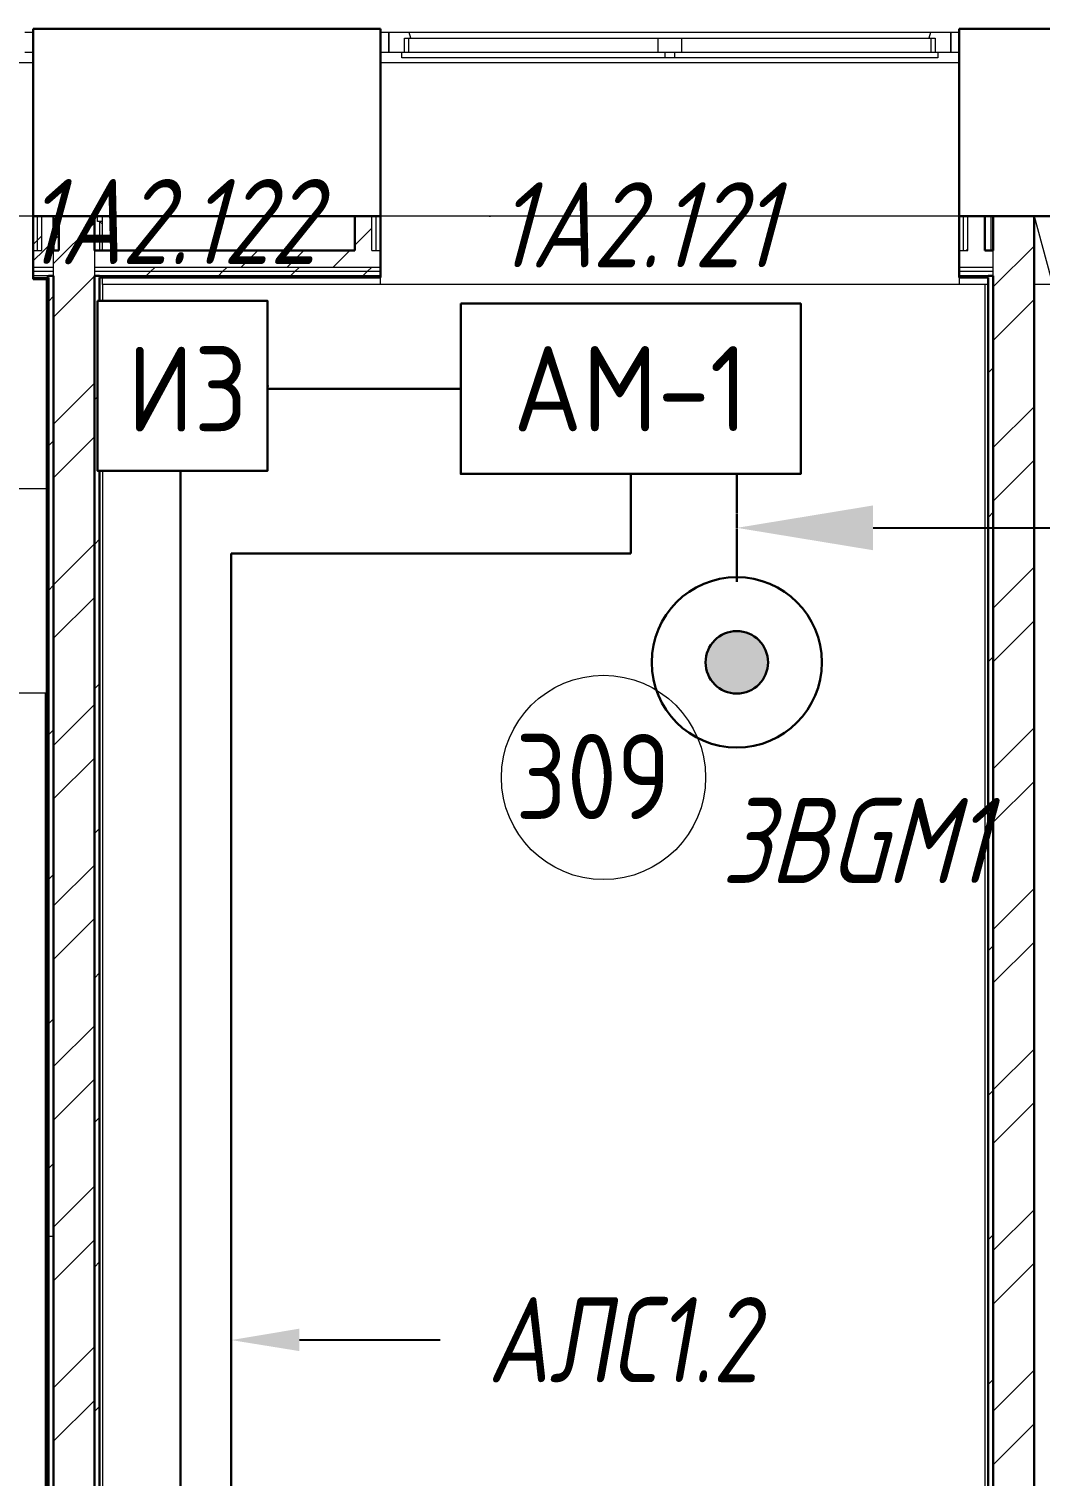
# Model space of a CAD drawing. Header units: millimetres. Extents: x -259793 to 1187961, y -549744 to 43070.
# Drawn here: x 258158 to 261128, y -6662 to -2413 of the extents above; entities that cross this region are included whole.
import ezdxf
from ezdxf import colors
from ezdxf.entities.mleader import LeaderData, LeaderLine
from ezdxf.enums import TextEntityAlignment as Align
from ezdxf.math import Vec2, Vec3

# ---------------------------------------------------------------- set-up
doc = ezdxf.new("R2010")
doc.units = ezdxf.units.MM
doc.linetypes.add('ADSK_Линия сетки', pattern=[25, 20, -2.5, 0, -2.5])
doc.linetypes.add('штриховаяX2', pattern=[1.5, 1, -0.5])
for name, color, linetype, lineweight in [('_ Окна', 7, 'Continuous', 9), ('RC-Выноски', 7, 'Continuous', 0), ('RC-Извещатели_охранные', 5, 'Continuous', 30), ('RC-Линии_связи-Адресные', 5, 'Continuous', 30), ('RC-Прочее_оборудование', 5, 'Continuous', 30), ('лс', 5, 'Continuous', 30), ('Марки помещений', 252, 'Continuous', 20), ('Ограждение', 252, 'Continuous', 9), ('Окна', 252, 'Continuous', 9), ('Оси', 252, 'Continuous', 9), ('Перекрытие', 252, 'Continuous', 18), ('Стены внутренние', 7, 'Continuous', 18), ('Стены наружные', 7, 'Continuous', 18), ('Стены штриховка', 7, 'Continuous', 9)]:
    doc.layers.add(name, color=color, linetype=linetype, lineweight=lineweight)
doc.layers.add('RC-Позиционные_обозначения', color=7, linetype='Continuous')
doc.styles.add('GOST Common_2', font='', dxfattribs={"width": 0.9, "height": 250})
doc.styles.add('ISOCPEUR', font='isocpeur.ttf', dxfattribs={"width": 0.9, "height": 350})
doc.styles.add('RubezhCAD', font='', dxfattribs={"oblique": 10})
doc.styles.get("Standard").update_dxf_attribs({"font": ''})
doc.styles.get('GOST Common_2').set_extended_font_data('GOST type B')
doc.styles.get('RubezhCAD').set_extended_font_data('GOST type A')
doc.styles.get('Standard').set_extended_font_data('GOST type B')

# ---------------------------------------------------------------- blocks, each defined once
blk = doc.blocks.new('RC-UGO-IOTR-01')
at = {"layer": 'RC-Извещатели_охранные'}
h = blk.add_hatch(color=256, dxfattribs=at)
h.dxf.hatch_style = 1
h.paths.add_polyline_path([(0.918, 0), (-0.918, 0, 1)])
h.paths.add_polyline_path([(-0.918, 0), (0.918, 0, 1)])
for radius in [2.5, 0.918]:
    blk.add_circle((0, 0), radius, dxfattribs=at)
blk.add_attdef('PSTN', text='', height=1.5, dxfattribs=at).set_placement((2.5, 2.5), align=Align.BOTTOM_CENTER)
blk = doc.blocks.new('RC-UGO-AM-01')
at = {"layer": 'RC-Прочее_оборудование'}
blk.add_point((0, 0), dxfattribs=at)
blk.add_attdef('PSTN', text='', height=2.5, dxfattribs=at).set_placement((2.323, 2.403), align=Align.BOTTOM_LEFT)
blk.add_wipeout([(4.993, 2.499), (4.993, -2.499), (-4.993, -2.499), (-4.987, 2.499)]).dxf.layer = 'RC-Прочее_оборудование'
blk.add_wipeout([(-4.993, -2.499), (-4.993, 2.499), (4.993, 2.499), (4.993, -2.499)]).dxf.layer = 'RC-Прочее_оборудование'
blk.add_lwpolyline([(-4.993, 2.499), (4.993, 2.499), (4.993, -2.499), (-4.993, -2.499), (-4.993, 2.499)], close=True, dxfattribs=at)
blk.add_lwpolyline([(-4.993, 2.499), (-4.987, 2.499)], dxfattribs=at)
blk.add_lwpolyline([(-4.993, 2.499), (-4.987, 2.499)], dxfattribs=at)
at = {"layer": 'RC-Прочее_оборудование', "ltscale": 100, "style": 'ISOCPEUR', "width": 0.9}
blk.add_text('АМ-1', height=2.5, dxfattribs=at).set_placement((0, 0), align=Align.MIDDLE)
blk = doc.blocks.new('RC-UGO-IZ-01')
at = {"layer": 'RC-Прочее_оборудование'}
blk.add_point((2.5, 0), dxfattribs=at)
blk.add_attdef('PSTN', text='', height=2.5, dxfattribs=at).set_placement((5.664, 2.581), align=Align.BOTTOM_CENTER)
blk.add_wipeout([(2.493, -2.499), (-2.493, -2.499), (-2.493, 2.499), (2.493, 2.499)]).dxf.layer = 'RC-Прочее_оборудование'
blk.add_wipeout([(-2.493, -2.499), (-2.493, 2.499), (2.493, 2.499), (2.493, -2.499)]).dxf.layer = 'RC-Прочее_оборудование'
blk.add_lwpolyline([(-2.493, 2.499), (2.493, 2.499), (2.493, -2.499), (-2.493, -2.499), (-2.493, 2.499)], close=True, dxfattribs=at)
blk.add_lwpolyline([(-2.493, 2.499), (-2.487, 2.499)], dxfattribs=at)
blk.add_lwpolyline([(-2.493, 2.499), (-2.487, 2.499)], dxfattribs=at)
at = {"layer": 'RC-Прочее_оборудование', "ltscale": 100, "style": 'ISOCPEUR', "width": 0.9}
blk.add_text('ИЗ', height=2.5, dxfattribs=at).set_placement((0.145, -0.085), align=Align.MIDDLE)
blk = doc.blocks.new('3 этаж')
at = {"color": 251, "lineweight": 18, "true_color": 0x636466}
for p, q in [((261110.8, -2963.4), (261158.9, -3140.6)), ((261385.8, -3163.4), (261110.8, -3163.4))]:
    blk.add_line(p, q, dxfattribs=at)
at = {"layer": '_ Окна', "color": 251, "true_color": 0x636466}
for p, q in [((258170.8, -2423.4), (258145.8, -2423.4)), ((259215.8, -2423.4), (259190.8, -2423.4)), ((259215.8, -2481.4), (259215.8, -2423.4)), ((260890.8, -2423.4), (260865.8, -2423.4)), ((260865.8, -2423.4), (260865.8, -2481.4)), ((258145.8, -2481.4), (258170.8, -2481.4)), ((259190.8, -2481.4), (259215.8, -2481.4)), ((260865.8, -2481.4), (260890.8, -2481.4))]:
    blk.add_line(p, q, dxfattribs=at)
at = {"layer": '_ Окна', "color": 251, "lineweight": 18, "true_color": 0x636466}
for p, q in [((259275.2, -2423.4), (259215.8, -2423.4)), ((259215.8, -2423.4), (259215.8, -2481.4)), ((259261.8, -2481.4), (259261.8, -2440.4)), ((259261.8, -2440.4), (259273.8, -2440.4)), ((259279.8, -2440.4), (259275.2, -2423.4)), ((260806.3, -2423.4), (260801.8, -2440.4)), ((260865.8, -2423.4), (260806.3, -2423.4)), ((260807.8, -2440.4), (260819.8, -2440.4)), ((260819.8, -2440.4), (260819.8, -2481.4)), ((260865.8, -2481.4), (260865.8, -2423.4)), ((259215.8, -2481.4), (259253.8, -2481.4)), ((260827.8, -2481.4), (260865.8, -2481.4))]:
    blk.add_line(p, q, dxfattribs=at)
at = {"layer": 'Марки помещений', "color": 251, "true_color": 0x636466}
blk.add_circle((259846, -4610.9), 300, dxfattribs=at)
at = {"layer": 'Ограждение', "color": 251, "true_color": 0x636466}
for p, q in [((258170.8, -2513.4), (256420.8, -2513.4)), ((260890.8, -2513.4), (259190.8, -2513.4)), ((258374.3, -3063.4), (258374.3, -2963.4)), ((260890.8, -2963.4), (259190.8, -2963.4)), ((260983.3, -2963.4), (260983.3, -3063.4)), ((258374.3, -2986.9), (258365.8, -2978.4)), ((258365.8, -2978.4), (258365.8, -3063.4)), ((258374.3, -3163.4), (258374.3, -3143.4)), ((259190.8, -3163.4), (259190.8, -3143.4)), ((260890.8, -3143.4), (260890.8, -3163.4)), ((260975.9, -3163.4), (258374.3, -3163.4)), ((258375.8, -9213.3), (258375.8, -3163.4)), ((260890.8, -3163.4), (259190.8, -3163.4)), ((260965.8, -3163.4), (260965.8, -6868.4)), ((258210.8, -3763.4), (250510.8, -3763.4)), ((258210.8, -4363.4), (250510.8, -4363.4)), ((258205.8, -4363.4), (258205.8, -8458.4))]:
    blk.add_line(p, q, dxfattribs=at)
at = {"layer": 'Окна', "color": 251, "true_color": 0x636466}
for p, q in [((259273.8, -2440.4), (260005.8, -2440.4)), ((259273.8, -2481.4), (259273.8, -2440.4)), ((260806.3, -2423.4), (259275.2, -2423.4)), ((260005.8, -2440.4), (260075.8, -2440.4)), ((260005.8, -2440.4), (260005.8, -2481.4)), ((260075.8, -2440.4), (260807.8, -2440.4)), ((260075.8, -2481.4), (260075.8, -2440.4)), ((260807.8, -2440.4), (260807.8, -2481.4)), ((259253.8, -2481.4), (260025.8, -2481.4)), ((259253.8, -2498.4), (259253.8, -2481.4)), ((260025.8, -2498.4), (259253.8, -2498.4)), ((260025.8, -2481.4), (260055.8, -2481.4)), ((260025.8, -2481.4), (260025.8, -2498.4)), ((260055.8, -2498.4), (260025.8, -2498.4)), ((260055.8, -2481.4), (260827.8, -2481.4)), ((260055.8, -2498.4), (260055.8, -2481.4)), ((260827.8, -2498.4), (260055.8, -2498.4)), ((260827.8, -2481.4), (260827.8, -2498.4))]:
    blk.add_line(p, q, dxfattribs=at)
at = {"layer": 'Оси', "color": 251, "linetype": 'ADSK_Линия сетки', "ltscale": 200, "true_color": 0x636466}
blk.add_line((314013.1, -2963.4), (237073.5, -2963.4), dxfattribs=at)
at = {"layer": 'Перекрытие', "color": 251, "true_color": 0x636466}
blk.add_line((261385.8, -3163.4), (261110.8, -3163.4), dxfattribs=at)
at = {"layer": 'Стены внутренние', "color": 251, "lineweight": 30, "true_color": 0x636466}
for p, q in [((259190.8, -2413.4), (258170.8, -2413.4)), ((258170.8, -2413.4), (258170.8, -2963.4)), ((259190.8, -2963.4), (259190.8, -2413.4)), ((262050.8, -2413.4), (260890.8, -2413.4)), ((260890.8, -2413.4), (260890.8, -2963.4)), ((258350.8, -2963.4), (259115.8, -2963.4)), ((260965.8, -2963.4), (260990.8, -2963.4)), ((261110.8, -2963.4), (261385.8, -2963.4))]:
    blk.add_line(p, q, dxfattribs=at)
at = {"layer": 'Стены наружные', "color": 251, "lineweight": 30, "true_color": 0x636466}
for p, q in [((258350.8, -2963.4), (258170.8, -2963.4)), ((258170.8, -2963.4), (258170.8, -3148.4)), ((258230.8, -2963.4), (258230.8, -3063.4)), ((258245.8, -3063.4), (258245.8, -2963.4)), ((258350.8, -3063.4), (258350.8, -2963.4)), ((259115.8, -2963.4), (259115.8, -3063.4)), ((259190.8, -2963.4), (259115.8, -2963.4)), ((259190.8, -3143.4), (259190.8, -2963.4)), ((260890.8, -2963.4), (260890.8, -3143.4)), ((260965.8, -2963.4), (260890.8, -2963.4)), ((260965.8, -3063.4), (260965.8, -2963.4)), ((260990.8, -2963.4), (260990.8, -3063.4)), ((261110.8, -2963.4), (260990.8, -2963.4)), ((261110.8, -6893.4), (261110.8, -2963.4)), ((258230.8, -3063.4), (258245.8, -3063.4)), ((259115.8, -3063.4), (258350.8, -3063.4)), ((260990.8, -3063.4), (260965.8, -3063.4)), ((258210.8, -3143.4), (258215.8, -3143.4)), ((258215.8, -3138.4), (258230.8, -3138.4)), ((258215.8, -8698.4), (258215.8, -3143.4)), ((258230.8, -3138.4), (258230.8, -9358.4)), ((258350.8, -9238.4), (258350.8, -3138.4)), ((258365.8, -3138.4), (258350.8, -3138.4)), ((258365.8, -9223.4), (258365.8, -3143.4)), ((258365.8, -3143.4), (259190.8, -3143.4)), ((260890.8, -3143.4), (260975.8, -3143.4)), ((260990.8, -3138.4), (260975.8, -3138.4)), ((260975.8, -3143.4), (260975.8, -6878.4)), ((260990.8, -3138.4), (260990.8, -6893.4)), ((258170.8, -3148.4), (258210.8, -3148.4)), ((258210.8, -3148.4), (258210.8, -8698.4))]:
    blk.add_line(p, q, dxfattribs=at)
at = {"layer": 'Стены наружные', "color": 251, "true_color": 0x636466}
for p, q in [((258359.3, -2978.4), (258359.3, -2963.4)), ((258374.3, -2978.4), (258359.3, -2978.4))]:
    blk.add_line(p, q, dxfattribs=at)
at = {"layer": 'Стены наружные', "color": 251, "linetype": 'Continuous', "lineweight": 9, "true_color": 0x636466}
for p, q in [((258230.8, -3102.3), (258350.8, -2982.3)), ((259115.8, -3048.2), (259165.8, -2998.2)), ((258170.8, -3046.1), (258183.3, -3033.6)), ((258183.3, -3033.6), (258195.8, -3021.1)), ((258202.2, -3063.4), (258245.8, -3019.9)), ((260990.8, -3171), (261110.8, -3051)), ((258171.1, -3094.6), (258202.2, -3063.4)), ((258780.6, -3113.4), (258830.6, -3063.4)), ((258915.6, -3113.4), (258965.6, -3063.4)), ((259050.5, -3113.4), (259100.5, -3063.4)), ((260911.2, -3063.4), (260915.8, -3058.8)), ((258210.8, -3147.5), (258214.9, -3143.4)), ((258230.8, -3259.4), (258350.8, -3139.4)), ((258502.7, -3138.4), (258515.2, -3125.9)), ((258515.2, -3125.9), (258527.7, -3113.4)), ((258709.8, -3143.4), (258714.8, -3138.4)), ((258714.8, -3138.4), (258727.3, -3125.9)), ((258727.3, -3125.9), (258739.8, -3113.4)), ((258927, -3138.4), (258939.5, -3125.9)), ((258939.5, -3125.9), (258952, -3113.4)), ((259134.1, -3143.4), (259139.1, -3138.4)), ((259139.1, -3138.4), (259151.6, -3125.9)), ((259151.6, -3125.9), (259164.1, -3113.4)), ((258209.9, -3148.4), (258210.8, -3147.5)), ((258210.8, -3218.2), (258215.8, -3213.2)), ((258215.8, -3213.2), (258230.8, -3198.2)), ((260990.8, -3328.2), (261110.8, -3208.2)), ((258210.8, -3289), (258215.8, -3284)), ((258210.8, -3359.7), (258215.8, -3354.7)), ((258210.8, -3430.4), (258215.8, -3425.4)), ((260975.8, -3423.1), (260990.8, -3408.1)), ((258230.8, -3573.7), (258350.8, -3453.7)), ((258210.8, -3501.1), (258215.8, -3496.1)), ((258350.8, -3502.5), (258365.8, -3487.5)), ((260990.8, -3642.5), (261110.8, -3522.5)), ((258210.8, -3571.8), (258215.8, -3566.8)), ((258230.8, -3730.9), (258350.8, -3610.9)), ((258210.8, -3642.5), (258215.8, -3637.5)), ((258215.8, -3637.5), (258230.8, -3622.5)), ((260990.8, -3799.6), (261110.8, -3679.6)), ((258210.8, -3713.2), (258215.8, -3708.2)), ((258210.8, -3783.9), (258215.8, -3778.9)), ((258210.8, -3854.6), (258215.8, -3849.6)), ((260975.8, -3847.4), (260990.8, -3832.4)), ((258210.8, -3925.3), (258215.8, -3920.3)), ((258230.8, -4045.2), (258350.8, -3925.2)), ((258350.8, -3926.8), (258365.8, -3911.8)), ((258210.8, -3996.1), (258215.8, -3991.1)), ((260990.8, -4114), (261110.8, -3994)), ((258210.8, -4066.8), (258215.8, -4061.8)), ((258215.8, -4061.8), (258230.8, -4046.8)), ((258230.8, -4202.3), (258350.8, -4082.3)), ((258210.8, -4137.5), (258215.8, -4132.5)), ((260990.8, -4271.1), (261110.8, -4151.1)), ((258210.8, -4208.2), (258215.8, -4203.2)), ((258210.8, -4278.9), (258215.8, -4273.9)), ((260975.8, -4271.6), (260990.8, -4256.6)), ((258210.8, -4349.6), (258215.8, -4344.6)), ((258350.8, -4351), (258365.8, -4336)), ((258210.8, -4420.3), (258215.8, -4415.3)), ((258230.8, -4516.6), (258350.8, -4396.6)), ((258210.8, -4491), (258215.8, -4486)), ((258215.8, -4486), (258230.8, -4471)), ((260990.8, -4585.4), (261110.8, -4465.4)), ((258210.8, -4561.7), (258215.8, -4556.7)), ((258230.8, -4673.8), (258350.8, -4553.8)), ((258210.8, -4632.5), (258215.8, -4627.5)), ((260990.8, -4742.6), (261110.8, -4622.6)), ((258210.8, -4703.2), (258215.8, -4698.2)), ((260975.8, -4695.9), (260990.8, -4680.9)), ((258210.8, -4773.9), (258215.8, -4768.9)), ((258350.8, -4775.3), (258365.8, -4760.3)), ((258210.8, -4844.6), (258215.8, -4839.6)), ((258230.8, -4988.1), (258350.8, -4868.1)), ((258210.8, -4915.3), (258215.8, -4910.3)), ((258215.8, -4910.3), (258230.8, -4895.3)), ((260990.8, -5056.9), (261110.8, -4936.9)), ((258210.8, -4986), (258215.8, -4981)), ((258210.8, -5056.7), (258215.8, -5051.7)), ((258230.8, -5145.3), (258350.8, -5025.3)), ((260990.8, -5214), (261110.8, -5094)), ((258210.8, -5127.4), (258215.8, -5122.4)), ((260975.8, -5120.1), (260990.8, -5105.1)), ((258210.8, -5198.1), (258215.8, -5193.1)), ((258350.8, -5199.6), (258365.8, -5184.6)), ((258210.8, -5268.9), (258215.8, -5263.9)), ((258210.8, -5339.6), (258215.8, -5334.6)), ((258215.8, -5334.6), (258230.8, -5319.6)), ((258230.8, -5459.6), (258350.8, -5339.6)), ((258210.8, -5410.3), (258215.8, -5405.3)), ((260990.8, -5528.3), (261110.8, -5408.3)), ((258210.8, -5481), (258215.8, -5476)), ((258230.8, -5616.7), (258350.8, -5496.7)), ((258210.8, -5551.7), (258215.8, -5546.7)), ((260975.8, -5544.4), (260990.8, -5529.4)), ((260990.8, -5685.5), (261110.8, -5565.5)), ((258210.8, -5622.4), (258215.8, -5617.4)), ((258350.8, -5623.8), (258365.8, -5608.8)), ((258210.8, -5693.1), (258215.8, -5688.1)), ((258210.8, -5763.8), (258215.8, -5758.8)), ((258215.8, -5758.8), (258230.8, -5743.8)), ((258230.8, -5931), (258350.8, -5811)), ((258210.8, -5834.5), (258215.8, -5829.5)), ((258210.8, -5905.2), (258215.8, -5900.2)), ((260990.8, -5999.8), (261110.8, -5879.8)), ((258210.8, -5976), (258215.8, -5971)), ((258230.8, -6088.2), (258350.8, -5968.2)), ((260975.8, -5968.7), (260990.8, -5953.7)), ((258210.8, -6046.7), (258215.8, -6041.7)), ((258350.8, -6048.1), (258365.8, -6033.1)), ((260990.8, -6157), (261110.8, -6037)), ((258210.8, -6117.4), (258215.8, -6112.4)), ((258210.8, -6188.1), (258215.8, -6183.1)), ((258210.8, -6258.8), (258215.8, -6253.8)), ((258230.8, -6402.5), (258350.8, -6282.5)), ((258210.8, -6329.5), (258215.8, -6324.5)), ((260990.8, -6471.3), (261110.8, -6351.3)), ((258210.8, -6400.2), (258215.8, -6395.2)), ((260975.8, -6392.9), (260990.8, -6377.9)), ((258230.8, -6559.6), (258350.8, -6439.6)), ((258350.8, -6472.4), (258365.8, -6457.4)), ((258210.8, -6470.9), (258215.8, -6465.9)), ((258210.8, -6541.6), (258215.8, -6536.6)), ((260990.8, -6628.4), (261110.8, -6508.4)), ((258210.8, -6612.4), (258215.8, -6607.4))]:
    blk.add_line(p, q, dxfattribs=at)
at = {"layer": 'Стены штриховка', "color": 251, "true_color": 0x636466}
for p, q in [((258183.3, -3063.4), (258183.3, -2963.4)), ((258195.8, -3063.4), (258195.8, -2963.4)), ((259165.8, -3063.4), (259165.8, -2963.4)), ((259178.3, -3063.4), (259178.3, -2963.4)), ((260903.3, -3063.4), (260903.3, -2963.4)), ((260915.8, -3063.4), (260915.8, -2963.4)), ((258170.8, -3063.4), (258195.8, -3063.4)), ((258230.8, -3138.4), (258230.8, -3063.4)), ((258350.8, -3063.4), (258350.8, -3138.4)), ((259165.8, -3063.4), (259190.8, -3063.4)), ((260890.8, -3063.4), (260915.8, -3063.4)), ((260990.8, -3138.4), (260990.8, -3063.4)), ((258230.8, -3113.4), (258170.8, -3113.4)), ((258230.8, -3125.9), (258170.8, -3125.9)), ((258215.8, -3138.4), (258170.8, -3138.4)), ((258170.8, -3143.4), (258210.8, -3143.4)), ((259190.8, -3113.4), (258350.8, -3113.4)), ((259190.8, -3125.9), (258350.8, -3125.9)), ((259190.8, -3138.4), (258365.8, -3138.4)), ((260990.8, -3113.4), (260890.8, -3113.4)), ((260990.8, -3125.9), (260890.8, -3125.9)), ((260975.8, -3138.4), (260890.8, -3138.4)), ((258230.8, -5958.4), (258215.8, -5958.4))]:
    blk.add_line(p, q, dxfattribs=at)
at = {"layer": 'Марки помещений', "color": 251, "true_color": 0x636466, "style": 'GOST Common_2', "width": 0.9}
blk.add_text('309', height=250, dxfattribs=at).set_placement((259587.2, -4733.2))

msp = doc.modelspace()

# ---------------------------------------------------------------- linework, layer by layer
at = {"layer": 'лс'}
for p, q in [((258752.54597, -9633.35632), (258752.54597, -3953.02919)), ((258752.54597, -3953.02919), (259925.86179, -3953.02919))]:
    msp.add_line(p, q, dxfattribs=at)

# ---------------------------------------------------------------- block references
msp.add_blockref('3 этаж', (0, 0))

# ---------------------------------------------------------------- next in the draw order: block references
at = {"layer": 'RC-Извещатели_охранные', "color": 1, "ltscale": 0.01}
ref = msp.add_blockref('RC-UGO-IOTR-01', (260237.49128, -4272.94109), dxfattribs=dict(at, xscale=100, yscale=100, zscale=100))
ref.add_attrib('PSTN', '3BGM1', dxfattribs={"layer": 'RC-Позиционные_обозначения', "height": 250, "style": 'RubezhCAD', "oblique": 15}).set_placement((260583.08201, -4996.07475), align=Align.BOTTOM_CENTER)
at = {"layer": 'RC-Прочее_оборудование', "color": 1, "ltscale": 0.01}
ref = msp.add_blockref('RC-UGO-IZ-01', (258609.27353, -3461.24395), dxfattribs=dict(at, xscale=100, yscale=100, zscale=100))
ref.add_attrib('PSTN', '1A2.122', (258147.17558, -3103.94185), dxfattribs={"layer": 'RC-Позиционные_обозначения', "height": 250, "style": 'RubezhCAD', "oblique": 15})
ref = msp.add_blockref('RC-UGO-AM-01', (259925.86179, -3469.74668), dxfattribs=dict(at, xscale=100, yscale=100, zscale=100))
ref.add_attrib('PSTN', '1A2.121', (259530.46207, -3113.39064), dxfattribs={"layer": 'RC-Позиционные_обозначения', "height": 250, "style": 'RubezhCAD', "oblique": 15})

# ---------------------------------------------------------------- next in the draw order: leaders
at = {"layer": 'RC-Выноски', "ltscale": 0.01}
ml = msp.add_multileader_mtext('Standard', dxfattribs=at)
ml.set_content('АЛС1.2', color=256, style='RubezhCAD')
ml.set_leader_properties()
ml.build(insert=Vec2(0, 0))
ml.multileader.update_dxf_attribs({"has_text_frame": 1, "text_right_attachment_type": 2, "dogleg_length": 2, "arrow_head_size": 200, "scale": 100})
ctx = ml.context
ctx.base_point, ctx.scale, ctx.char_height, ctx.arrow_head_size, ctx.landing_gap_size, ctx.plane_origin = Vec3(259366.35074, -6261.37557), 100, 250, 200, 100, Vec3(213384.53124, -192234.66522)
ctx.right_attachment, ctx.text_align_type = 2, 1
notes = []
notes.append((ctx, [(0, (1, 1, 0), (259166.35074, -6261.37557), (1, 0), 200, [(0, [(258752.54597, -6262.55346)], 0, [])])]))
ctx.mtext.insert, ctx.mtext.alignment, ctx.mtext.flow_direction = Vec3(259904.18249, -6136.37557), 2, 5
ctx.mtext.has_bg_fill, ctx.mtext.bg_color, ctx.mtext.bg_scale_factor, ctx.mtext.bg_transparency, ctx.mtext.use_window_bg_color = 1, -1027028792, 1.5, 0, 1
for ctx, leaders in notes:
    for number, flags, end, landing, length, lines in leaders:
        leader = LeaderData()
        leader.index, (leader.has_last_leader_line, leader.has_dogleg_vector, leader.attachment_direction) = number, flags
        leader.last_leader_point, leader.dogleg_vector, leader.dogleg_length = Vec3(end), Vec3(landing), length
        for number, points, colour, breaks in lines:
            line = LeaderLine()
            line.index, line.vertices, line.color, line.breaks = number, Vec3.list(points), colors.encode_raw_color(colour), breaks
            leader.lines.append(line)
        ctx.leaders.append(leader)

# ---------------------------------------------------------------- next in the draw order: linework, layer by layer
at = {"layer": 'RC-Линии_связи-Адресные'}
msp.add_line((259426.57664, -3469.74668), (258858.55867, -3469.74668), dxfattribs=at)
at = {"layer": 'лс'}
for p, q in [((258603.53027, -3711.17647), (258603.53027, -10505.89148)), ((259925.86179, -3953.02919), (259925.86179, -3719.6792))]:
    msp.add_line(p, q, dxfattribs=at)

# ---------------------------------------------------------------- next in the draw order: leaders
at = {"layer": 'RC-Выноски', "ltscale": 0.01}
ml = msp.add_multileader_mtext('Standard', dxfattribs=at)
ml.set_content('ШС3.1', color=256, style='RubezhCAD')
ml.set_leader_properties()
ml.build(insert=Vec2(0, 0))
ml.multileader.update_dxf_attribs({"has_text_frame": 1, "text_left_attachment_type": 6, "text_right_attachment_type": 6, "dogleg_length": 2, "arrow_head_size": 400, "scale": 100})
ctx = ml.context
ctx.base_point, ctx.scale, ctx.char_height, ctx.arrow_head_size, ctx.landing_gap_size, ctx.plane_origin = Vec3(261899.20794, -3878.07427), 100, 250, 400, 100, Vec3(-25873.25333, -49233.82624)
ctx.left_attachment, ctx.right_attachment = 6, 6
notes = []
notes.append((ctx, [(0, (1, 1, 0), (261845.53364, -3878.07427), (1, 0), 53.6743, [(0, [(260237.97164, -3878.07427)], 0, [])])]))
ctx.mtext.insert, ctx.mtext.flow_direction = Vec3(261999.20794, -3578.07427), 5
ctx.mtext.has_bg_fill, ctx.mtext.bg_color, ctx.mtext.bg_scale_factor, ctx.mtext.bg_transparency, ctx.mtext.use_window_bg_color = 1, -1027028792, 1.5, 0, 1
for ctx, leaders in notes:
    for number, flags, end, landing, length, lines in leaders:
        leader = LeaderData()
        leader.index, (leader.has_last_leader_line, leader.has_dogleg_vector, leader.attachment_direction) = number, flags
        leader.last_leader_point, leader.dogleg_vector, leader.dogleg_length = Vec3(end), Vec3(landing), length
        for number, points, colour, breaks in lines:
            line = LeaderLine()
            line.index, line.vertices, line.color, line.breaks = number, Vec3.list(points), colors.encode_raw_color(colour), breaks
            leader.lines.append(line)
        ctx.leaders.append(leader)

# ---------------------------------------------------------------- next in the draw order: linework, layer by layer
at = {"layer": 'RC-Линии_связи-Адресные', "linetype": 'штриховаяX2', "ltscale": 2}
msp.add_line((260237.97164, -4036.46934), (260237.97164, -3719.6792), dxfattribs=at)

doc.saveas('drawing.dxf')
